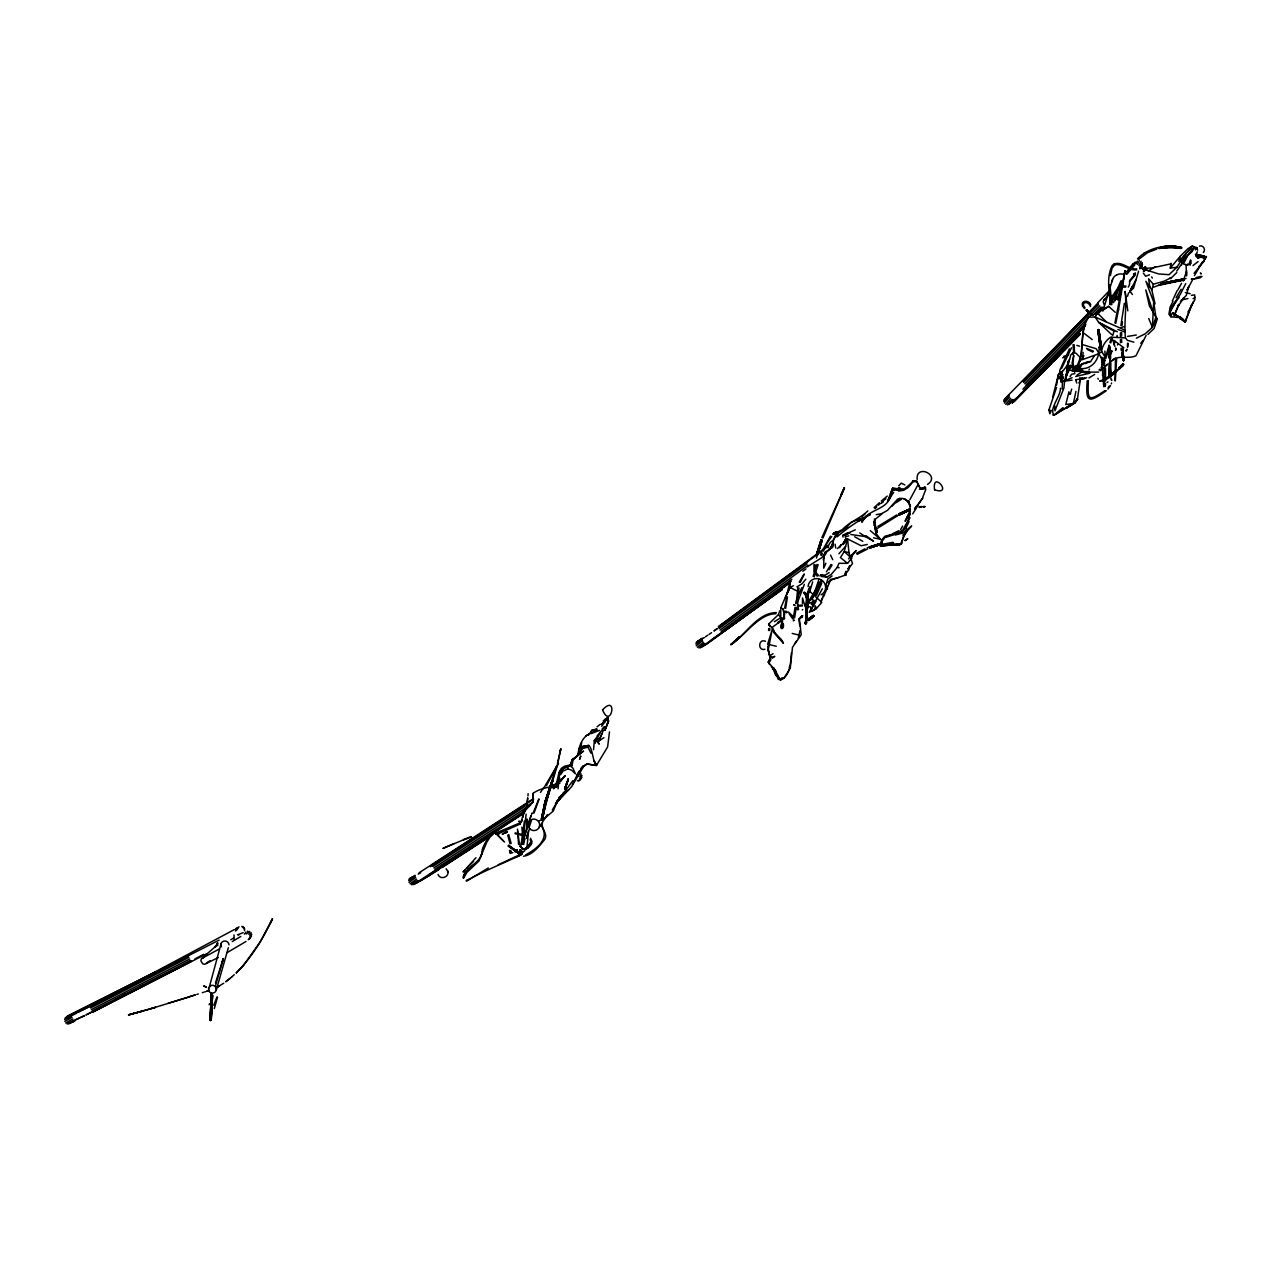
<?xml version="1.0" encoding="UTF-8"?>
<svg xmlns="http://www.w3.org/2000/svg" width="1270" height="1270" viewBox="0 0 1270 1270"><rect width="100%" height="100%" fill="white"/><g stroke="black" fill="none" stroke-linecap="round" stroke-linejoin="round"><path stroke-width="1.5" d="M785.336 597.408L790.051 587.486L790.051 581.358L787.162 593.201L780.764 607.854M1114.965 380.698L1115.473 358.6M1115.711 349.44L1115.631 350.456L1115.711 349.456M1104.265 373.523L1103.884 367.459M1105.551 368.633L1105.519 380.794M527.479 827.024L527.034 819.261M1104.344 377.444L1104.281 385.858M1105.487 385.747L1105.503 383.603M1013.174 399.59L1012.412 402.892L1012.857 399.812M210.201 1020.445L211.645 1010.094L211.82 994.521M802.434 603.456L802.497 597.995L805.101 606.647L810.403 606.838L811.863 611.489L816.419 608.536L821.801 602.409L810.308 591.868M69.675 1023.017L74.787 1021.096M517.509 829.119L518.557 844.471M1108.996 376.761L1109.123 363.045M1110.25 362.966L1109.694 376.714M605.107 721.836L605.155 719.328L607.901 717.709L608.568 721.154L604.964 730.091L608.568 721.154L607.774 718.963L606.25 718.931L607.901 717.709L601.663 726.313M703.929 645.43L703.929 643.842L704.009 645.398M805.688 621.808L806.847 598.392L805.561 593.931M1120.394 336.296L1120.457 332.835M1121.585 336.058L1121.648 332.629M703.929 644.906L703.04 646.43L703.929 643.842M1110.694 363.252L1109.44 377.555M1197.642 250.174L1196.8 247.634L1192.26 246.19L1185.989 253.444L1181.497 265.033M210.772 1020.588L212.519 995.664M210.455 1020.588L211.947 1010.142L212.122 994.442M523.573 810.927L523.637 811.832L523.669 810.879M1110.837 378.809L1110.869 377.825M558.086 788.749L559.578 773.351L563.197 768.54L567.357 766.08M807.069 601.44L806.863 596.503L805.116 593.852M1116.616 358.886L1115.346 380.698M211.185 1019.985L212.312 994.87M778.478 622.967L784.257 618.284L784.415 614.236L783.241 609.171L781.987 608.298M1133.872 342.154L1127.379 340.328L1125.41 337.852C1123.902 322.374 1126.95 306.943 1125.109 291.37L1127.808 310.832M798.798 618.728L799.767 625.808M805.037 623.046C805.418 625.094 806.482 621.887 806.037 623.887M806.275 622.284L806.672 594.63M1062.149 388.922L1062.545 380.063M522.938 839.692L521.875 827.199M1111.123 376.285L1109.535 345.694M1128.014 343.344L1127.712 346.964M1081.834 363.807L1079.405 368.903L1074.722 371.681L1072.356 370.824L1073.69 355.775L1072.642 353.155L1075.833 353.076L1079.5 356.695M805.672 617.125L806.625 603.806M806.577 622.554L807.403 595.074M1155.065 303.927L1151.747 289.766L1145.873 281.289L1153.684 301.942L1152.414 327.327L1145.222 333.804L1136.332 338.201M806.545 603.504L805.561 623.792L805.609 621.109M805.815 617.379L806.847 604.028M838.867 577.421L830.802 579.438L828.103 582.803L829.754 580.581L846.137 574.818L846.328 571.357M768.572 630.476L768.747 628.523M1065.784 404.654L1068.927 391.779M523.796 844.439L523.351 830.374M522.637 844.074L522.843 841.153M1127.474 346.916L1127.585 343.281M784.098 618.617L784.415 614.236M520.89 854.535C523.653 854.17 521.144 849.693 520.271 854.519L508.032 845.868L521.144 854.9M806.386 623.411C803.259 625.618 811.673 600.043 805.497 593.042M527.955 795.893L528.13 793.671M593.566 749.649L594.328 740.473L598.376 735.457M805.418 622.332L805.736 622.554M1054.703 409.48L1054.989 406.082M212.534 995.077L211.217 1020.191L212.598 995.362M805.767 623.681L807.799 596.932M1187.942 312.102L1194.911 299.561L1194.625 294.878L1191.45 295.338M806.212 623.157L805.434 623.665L805.704 622.76M924.766 488.966L924.909 487.22L925.862 489.267L922.83 497.046M527.78 798.084L526.986 806.45M701.627 646.779L706.12 644.049M509.556 850.36L510.064 853.424L512.889 852.551M498.919 833.755L496.443 832.803L495.856 831.136L495.998 834.025L498.316 833.739L520.113 824.055C523.526 816.181 523.51 806.418 532.781 802.465L533.194 793.274C544.163 785.066 569.5 785.162 550.608 787.686M414.211 883.714L418.925 881.19M510.778 850.456L510.54 852.345L511.365 852.043M529.749 828.596L528.542 831.167L526.955 847.741M703.897 645.398L703.024 646.398M791.448 652.843C790.432 662.527 790.781 675.291 780.447 680.212L776.002 674.037M805.942 622.538L806.656 595.487M1120.87 325.58L1124.363 303.26M1122.077 325.469L1122.426 321.786M898.477 491.077L903.732 490.252L908.368 487.283L913.527 480.663L907.685 487.537M769.683 630.571L769.906 628.713M1070.848 366.109L1067.34 373.174L1070.293 365.157L1064.689 380.984L1067.054 373.221L1068.403 360.934L1065.975 378.555L1067.832 366.204M1079.405 368.903L1081.31 364.712L1074.722 371.681C1086.739 355.981 1077.69 333.042 1088.755 317.151L1095.216 317.071L1124.76 330.041M1067.086 404.368L1073.388 403.447L1075.944 391.382M533.194 793.274L532.781 802.465M542.052 818.309L544.385 805.116L548.973 790.115M542.353 818.404L544.687 805.164M769.334 660.638L770.144 657.288L768.175 650.192L772.239 629.428L767.636 644.255L776.287 646.255M541.75 818.356L545.005 801.878L552.228 780.701M1064.657 380.651L1063.879 388.128L1054.941 410.829M542.56 818.626L545.56 801.814L550.767 785.606M1186.831 272.351L1186.45 275.908L1186.085 264.843L1183.434 263.938L1187.45 255.969M541.512 818.547L544.846 802.068L556.546 766.524M221.028 943.896L208.47 990.171A4.032 3.889 15.2 0 0 211.391 992.918M1079.96 360.966L1082.453 358.712L1083.151 352.457M1143.365 273.113L1145.667 276.273L1149.493 274.796M463.169 877.268C465.503 866.6 480.774 864.378 481.87 852.265M522.938 817.34L523.843 811.403M542.623 818.912L545.052 805.577L550.974 785.701M793.369 617.934L795.052 607.25M541.417 818.817L545.941 798.687M794.575 617.95L796.258 607.362M806.466 622.84C803.799 613.759 812.451 599.678 804.688 592.36M823.833 596.17L830.802 579.438M814.864 609.378L815.276 605.838L816.419 608.536L809.149 612.172M526.145 814.197L523.558 835.533M541.48 819.102L544.973 802.545M542.528 819.182L545.925 802.449L552.736 780.907M1013.809 399.844L1010.047 403.352L1013.174 399.986M881.047 543.592L881.428 540.448L884.825 536.385L898.731 532.336M1063.72 376.888L1061.133 381.746L1062.244 374.428L1062.387 381.381L1061.482 377.539M541.687 819.325L546.084 798.909L552.069 781.002M1109.043 377.444L1109.726 364.617M541.988 819.42L545.513 802.735L552.72 781.145M882.174 513.382L887.492 510.349L897.572 499.173L899.716 498.427C910.574 497.237 911.892 509.81 908.463 517.573L910.13 513.477L907.463 521.716L901.922 531.431L885.539 536.797L882.38 540.766L880.999 546.068L898.144 544.068M527.621 798.036L526.542 806.386M1104.932 373.65L1104.963 367.395M526.923 838.2L527.352 834.898M798.227 638.318L799.909 630.603M813.991 564.578L813.959 571.294L817.245 576.247M815.181 564.801L815.435 571.992L819.118 575.993M873.903 525.272L874.633 519.763L882.364 513.524L876.205 514.667M789.638 584.517L790.051 581.358M1110.409 275.574L1112.012 268.287L1114.711 264.922M521.224 844.09L524.383 821.182M526.717 828.738L526.939 819.277M594.328 740.473L595.043 742.95L595.519 739.537L599.329 744.109L596.011 739.854M901.494 541.925L903.526 537.448L903.145 534.511M588.772 734.155C581.438 738.092 578.85 747.331 577.85 755.078L583.057 746.681L588.74 745.395C593.296 749.125 592.63 764.254 596.932 764.667M806.545 623.141C803.592 614.331 813.451 598.614 804.323 592.264M787.432 597.059L785.67 608.314M522.002 854.17L522.303 852.249M572.183 760.46L569.976 766.255L572.119 759.587L583.597 751.046L574.897 758.031L573.072 760.412L571.96 765.715L570.69 764.889L564.626 766.175L561.451 768.255L559.038 772.525L555.879 785.924L556.609 787.003L558.371 780.606M1117.33 299.752L1122.458 280.606M798.989 587.994L797.417 601.297L798.544 609.663M1118.537 309.896L1124.982 270.827L1114.933 323.009M524.78 850.646L521.129 853.583L521.51 851.678L521.192 853.71L519.97 853.948M542.56 817.15L549.513 790.765M797.846 587.851L796.211 603.139M825.881 563.245L823.69 568.166L823.944 555.117L825.468 551.878L832.469 547.402L833.549 539.099L838.359 533.511M1123.664 279.13L1124.966 270.827L1123.632 279.067M782.114 626.65L782.002 628.444L782.701 623.57M1062.942 377.396L1060.99 381.746L1062.387 374.364M578.882 749.887L580.898 747.141L581.66 742.474M1058.053 377.142L1059.958 371.554L1062.037 372.697M214.328 1008.586L217.503 997.22M1117.743 344.265L1117.648 344.218M1113.615 302.641L1116.044 292.386M1185.751 283.607L1180.338 294.291L1169.654 309.928L1168.924 314.246L1170.876 316.77L1181.084 317.738L1184.624 321.532L1181.957 319.294L1183.656 320.564M416.227 882.698L415.274 883.666L416.274 882.158M559.276 756.364L560.784 748.808L557.435 763.27M786.717 596.948L784.638 608.139M1118.854 297.831L1123.553 281.099M520.049 853.948L520.494 849.963M520.573 854.234L521.335 850.154M519.525 854.234L520.287 850.186M520.652 854.519L521.43 850.44M520.573 854.821L521.351 850.725M560.054 752.665L560.784 748.808M519.525 854.805L520.303 850.757M1110.742 304.752L1113.187 296.18L1118.394 299.831M519.763 855.028L520.541 850.963M1109.615 304.419C1110.25 298.418 1112.647 289.449 1118.934 299.371M702.024 645.35L701.723 646.859L702.024 645.446M1060.99 381.746L1061.133 371.666L1062.879 375.015L1059.958 371.554M1118.568 309.785L1115.758 323.358M217.218 944.451L217.599 942.689L217.71 945.721M1196.8 247.634L1191.069 249.158L1185.989 253.444L1176.877 267.272L1170.257 268.097L1171.003 263.223M1115.139 300.799L1117.87 290.798L1122.109 281.337M781.399 623.967C778.669 629.983 784.939 630.333 783.209 623.364M805.64 623.633L806.958 595.789M522.542 843.09L523.018 841.312M890.841 545.052L880.428 546.132L881.824 540.528L885 536.48M1052.671 397.208L1058.561 374.047C1065.721 370.221 1069.054 362.331 1070.832 354.79L1072.642 353.155M1085.278 321.612L1082.897 332.756L1081.215 353.743C1079.96 358.632 1078.024 367.236 1072.356 370.824M559.34 756.396L557.784 763.365M1073.69 355.775L1072.023 363.268L1075.309 368.125M1111.568 382.984L1111.313 383.873M521.414 842.724L525.351 833.596M521.557 851.725L521.129 853.583L522.589 851.424L522.192 852.995M1086.691 377.777L1080.373 379.492L1077.23 400.288L1076.928 398.955L1074.976 402.828L1056.243 413.655M805.545 622.776L805.323 623.459M806.196 622.967L805.577 622.919M1069.562 359.219L1066.482 371.666L1067.054 373.221M1151.985 289.766L1153.351 284.226L1164.146 281.178L1170.94 277.812M797.036 603.663L804.339 584.454M1114.092 344.821L1114.965 341.36M1112.853 335.407L1113.838 331.502M795.83 603.52L796.814 599.678M1197.229 251.777L1196.403 255L1198.07 258.286L1201.118 256.953L1204.897 257.953L1206.5 256.492L1204.309 259.636L1205.817 257.413L1203.262 256.826M1058.561 374.047L1056.576 385.127M533.543 798.909C532.622 805.529 524.986 808.149 523.303 814.657M1186.72 270.669L1183.227 281.035M898.827 485.727L901.208 483.124L904.875 484.934M556.974 766.635L551.148 786.019M213.773 1005.221L216.964 996.95M789.353 667.512L789.861 665.607M1132.411 294.513L1130.078 291.338L1133.507 288.211L1138.587 271.161M1191.26 252.46L1194.546 247.634L1192.26 246.19L1187.91 248.698L1180.163 256.365L1178.83 261.366L1185.989 253.444M1154.874 324.596L1156.732 317.659M215.44 982.996L223.282 958.58L215.583 985.536M1182.624 319.484L1185.418 321.977L1191.689 304.371M1070.959 391.7L1071.674 389.096M564.959 788.479L568.341 779.018L564.737 788.781M597.075 726.837L600.218 724.281M1109.916 342.503L1110.948 338.788M1191.133 260.794L1189.958 265.097L1190.99 263.08M223.298 958.596L222.345 961.676M823.214 559.784L825.468 551.878M1110.79 342.916L1111.837 339.201M463.82 877.76L466.916 872.395L478.917 861.028L486.839 842.058L490.077 837.009L496.332 831.326M216.249 990.14L228.346 947.722M526.526 838.216L528.542 831.167M816.435 558.101L821.912 540.639M819.309 582.374L815.261 592.661L807.656 603.806M1117.521 345.011L1117.759 344.17M545.814 801.973L546.846 798.338M820.484 582.597L815.372 595.027M817.023 554.244L821.452 539.813M817.308 554.355L821.992 540.052M564.801 788.479L568.341 779.034L564.864 788.876M816.721 554.276L821.166 539.861M817.515 554.577L820.595 544.322M1108.885 346.154L1105.678 356.743M816.483 554.434L820.991 540.004M817.578 554.831L822.103 540.274M807.609 596.852L809.847 589.232M1049.893 413.829L1048.877 410.099L1056.545 387.509M816.388 554.672L820.96 540.226M817.483 555.085L822.087 540.496M565.261 788.638L568.341 779.034L566.722 784.257M816.451 554.942L821.325 540.623M849.868 566.102L848.741 569.865L844.645 575.04L846.137 574.818M1070.467 393.065L1070.086 394.303L1070.515 393.033M523.589 839.914L531.162 815.721M816.658 555.149L819.849 544.925M816.943 555.26L821.626 540.687M812.705 581.85L809.704 591.645M1109.869 304.054C1112.345 296.672 1116.203 284.845 1126.045 286.02M1111.028 304.308C1113.234 296.974 1117.822 285.893 1125.728 287.131M1184.799 321.913L1193.467 301.498M806.482 596.424L808.799 588.836M1060.402 388.255C1061.053 395.859 1048.639 409.226 1053.989 414.877L1052.751 414.925M814.197 576.913L814.959 574.469M825.77 552.45C835.422 547.513 831.072 533.352 842.137 529.844C849.519 521.684 860.044 518.589 867.759 510.984M1102.868 311.15L1109.139 290.655M1110.282 286.941L1112.552 279.479M808.498 591.503L810.038 586.486M812.054 599.599L818.912 579.438M1109.71 346.567L1106.297 357.06M813.133 576.358L814.594 571.675M524.319 838.581L522.494 844.106M769.953 626.824L768.906 623.792L778.51 614.537L779.685 610.806M568.341 779.018L566.626 784.479M531.638 814.102L531.971 813.118L531.606 814.086M815.8 571.802L818.166 564.642M546.322 799.052L552.386 781.193M800.29 582.295L804.275 574.278M1059.656 370.586L1069.419 348.837M1146.159 335.328L1135.967 355.791C1128.3 359.315 1118.981 354.727 1112.123 360.235M548.211 794.623L549.592 790.4M821.087 601.996L823.373 595.027M1127.49 296.307L1128.617 292.846M844.645 575.04L845.836 571.436M1157.287 318.913L1154.144 328.454L1147.874 334.439M552.577 781.209L549.323 790.845M529.257 826.976L531.67 819.833M816.165 566.801L816.991 564.404M565.198 788.94L566.722 784.479M1076.928 398.955L1075.928 401.622L1054.56 414.719L1063.085 407.559M528.241 826.627L530.733 819.499M552.196 781.114L547.37 794.972M1153.684 301.942L1155.906 317.214L1152.414 327.327L1148.731 318.532M1171.861 313.928L1170.876 316.77L1169.654 309.928M1070.038 376.571L1071.626 374.253L1074.864 373.634M1061.529 368.633L1071.515 347.742M534.003 813.149L539.067 799.211M548.703 790.543L550.339 785.971M579.66 759.285L580.739 756.237M817.324 586.772L819.023 582.263M806.672 618.109L807.117 617.109M822.944 538.051L844.439 487.87L841.01 494.744M604.964 730.091L607.981 721.9M234.029 934.958L234.093 939.784M579.549 759.317L580.707 756.237M799.274 582.136L804.053 574.088M821.865 537.591L844.423 487.87L841.216 494.84M893.715 492.347L887.571 501.412L892.588 488.315L897.604 488.791M1104.582 359.966L1101.265 367.538M1116.727 290.401L1121.045 280.765M525.066 838.835L522.875 844.232M910.003 517.652L903.621 530.511M530.923 815.689L520.541 846.677L522.954 848.931M1172.289 301.038L1177.115 290.671M905.351 521.24L909.987 510.715M533.225 812.848L538.734 799.084M603.377 730.266L598.884 740.918L603.933 737.679M1188.736 264.604L1190.577 259.905M887.571 501.412L892.953 489.966L892.588 488.315L903.922 489.236L913.447 481.441L916.718 481.298L919.813 487.617L923.449 489.014L921.004 488.855M1126.982 349.25L1126.014 351.091L1126.744 349.948M208.423 988.155L211.201 985.377A4.048 3.889 16.3 0 1 215.868 991.076L215.249 991.886A4.032 3.889 15.2 0 1 212.439 993.045M890.333 493.935L892.588 488.315M1062.561 371.332L1059.529 378.777L1061.466 375.856M1088.961 369.983L1089.501 369.062M820.484 555.022L821.388 552.799M821.626 555.403L822.531 553.196M821.007 576.453L826.818 577.072L831.056 574.596L837.295 567.325L838.962 563.293L847.55 563.34L851.551 558.356L851.725 555.101L856.123 550.529L851.725 556.197M1078.897 383.08L1080.373 379.492L1082.453 378.285L1079.595 377.92M798.068 595.757L801.83 587.629M815.451 595.328L816.8 592.042M1130.078 291.338L1135.904 279.559M1105.106 360.235L1101.455 367.649M217.456 943.356L215.043 947.214L216.059 946.007L201.597 958.612L219.329 948.96M590.979 753.173L587.994 747.173L588.74 745.395L582.263 746.458L578.675 748.856L585.089 745.887M601.885 733.822L598.884 740.918L600.25 739.283M1142.206 266.208L1141.603 266.922M209.121 1004.745L209.598 1003.618M773.43 669.131L775.811 671.258L768.223 662.051L770.668 657.558L774.795 656.352L772.192 658.257M821.706 583.295L816.388 595.551M1178.576 304.419L1174.147 315.754L1178.798 305.197M411.496 884.745L414.845 881.999M822.309 550.656L830.437 536.178M823.436 551.069L827.008 543.592M769.541 662.083L770.938 659.543M236.299 972.963C251.619 957.374 263.271 938.466 272.478 918.75L260.017 942.276L243.411 965.502M270.431 923.195L272.478 918.75M1082.453 358.712L1083.866 355.663M1094.438 355.743L1091.406 360.299M1129.506 292.084L1132.126 286.48M841.121 494.776L844.423 487.87M867.251 544.497L861.124 545.751L847.519 538.893L843.121 544.465L845.598 539.274L842.375 544.481M811.308 604.377L813.387 600.027M905.716 528.447L909.082 521.621M530.828 842.486L527.701 847.169L523.843 849.185M578.183 773.16L577.088 774.652M531.098 842.407L526.558 848.408L523.732 849.233M1013 401.542L1012.365 402.86L1012.73 400.161L1013.047 401.749M895.366 534.987L904.065 532.638L907.542 529.399M530.638 842.693L527.542 847.265L524.208 849.249M563.753 792.543L555.863 803.973M1067.34 373.174L1071.261 365.204M1141.968 266.192L1139.73 268.891M595.043 742.95L600.44 732.076L604.647 726.662L602.313 728.726M561.864 795.417L555.8 803.942L563.848 792.464M531.384 842.47L528.066 847.265L524.685 849.376M1192.498 279.924L1187.021 290.243L1188.847 286.242L1186.355 295.323L1180.417 301.72M787.162 593.201L790.051 587.486L793.321 585.756M530.574 842.962L526.161 848.725L523.367 849.265M909.876 499.681L918.321 484.045M1173.02 301.403L1169.987 307.308L1170.321 312.753M814.102 600.392L811.879 604.679M849.582 565.864L847.9 569.135L852.519 563.61L849.011 552.672L847.519 538.893L844.296 551.497L840.407 557.562L847.55 563.34M1115.25 312.341L1108.647 306.34L1097.359 312.944L1095.216 317.071L1098.613 322.31L1111.853 334.756M531.59 842.661L528.161 847.439L524.589 849.614M905.081 521.017L908.098 515.255M544.401 787.019L558.403 763.397L546.386 785.701M579.183 771.033L572.357 784.622M837.073 536.892C847.217 528.003 858.234 520.986 869.728 514.207L863.457 519.144L861.838 522.224L866.061 516.271L870.172 514.922M1181.989 261.969L1194.546 247.634M530.654 843.232L527.447 847.63L524.447 849.281M809.784 611.457L822.293 588.804M1194.403 275.669L1202.42 262.017L1204.341 260.731L1194.102 273.24M558.419 763.413L556.387 767.048M839.676 547.719L841.375 544.544L837.422 548.624M531.67 842.947C532.098 846.026 523.065 850.297 525.701 849.328L531.146 843.502M1181.576 283.305L1177.941 289.846M1129.062 269.923L1131.792 266.017M843.121 544.465L846.058 539.115L845.185 536.639L848.773 535.876M530.86 843.439L527.542 847.788L524.51 849.63M902.589 526.113L900.684 529.415L901.462 531.066M531.606 843.216L526.637 848.931M890.556 496.681C886.92 508.048 873.95 509.159 866.283 516.064M609.489 731.901L607.616 746.919L596.424 765.492L587.184 764.095L583.692 766.366L571.675 786.59L556.911 802.386L553.244 811.07L542.115 820.452M561.372 796.766L562.102 795.496M596.932 729.075L592.074 730.123L588.708 734.997M531.416 843.423L527.907 847.9L524.034 849.392M810.101 611.632L816.007 601.297M1181.163 289.29L1176.083 297.688M1204.23 260.191L1205.817 257.413L1202.372 257.032L1204.5 258.096L1195.975 255.889L1198.07 258.286M561.642 795.274L557.911 800.735M821.468 580.215L807.275 603.583M827.865 542.02L828.723 540.591M1110.52 385.651L1107.98 389.096M560.737 796.353L561.483 795.099M552.323 809.974L556.911 802.386M562.356 795.242L555.657 803.815M778.923 678.863L783.812 678.307L790.289 668.29L792.48 647.335L801.211 634.762L799.433 618.887L802.64 615.76M1139.904 268.272L1140.444 267.367M826.437 571.802L831.056 564.42M815.134 592.677L822.436 580.723M820.817 601.091L822.833 597.805M906.875 531.209L902.795 538.432L901.89 543.1L900.89 542.877M562.213 795.068L559.816 798.608M903.78 489.474L892.953 489.966L897.779 488.839M207.518 962.358L206.343 963.549L208.201 962.041M1005.729 404.368L1010.682 398.335M829.072 569.77L832.104 564.991M912.717 513.842L918.115 505.285M1007.412 404.876L1012.031 399.431M578.437 772.97L583.375 766.064L586.899 763.857L596.551 765.492M538.909 827.77L547.418 814.546M812.879 596.995L810.895 599.805M1127.188 273.828L1134.809 264.858M1004.379 403.114L1009.475 396.986M1059.037 411.734L1058.45 412.623L1060.275 410.512M829.151 539.909L831.787 536.48M1123.505 363.918L1121.553 366.284M540.496 792.432L542.068 790.115M560.403 797.846L555.673 803.767M918.829 503.714L922.846 497.824L914.511 509.095M1178.354 305.864L1182.783 299.387M561.181 796.179L559.578 798.433M1176.75 271.066L1181.1 264.747M1202.007 276.416L1200.039 277.924L1193.657 279.082M560.562 774.716L563.134 771.017L567.785 768.969L571.468 770.096L575.437 773.843L572.929 768.144L570.262 765.858L562.832 768.826M1141.111 267.906L1141.809 266.906M1122.95 363.791L1121.108 365.935M1126.49 274.177L1130.221 269.018M1136.078 262.35L1135.412 263.223M559.991 797.496L558.403 799.338M1123.791 364.411L1121.823 366.712L1123.426 365.03M542.941 788.861L543.862 787.543L542.734 788.813M1127.062 271.796L1133.935 264.001M1184.307 321.596L1185.958 320.85M1137.476 264.477L1139.38 260.62M1138.904 265.62L1141.111 261.255M794.385 644.049L796.576 640.969M1003.76 401.447L1008.745 395.748M1122.728 363.934L1120.966 365.919L1122.41 364.49M1126.712 271.748L1133.237 263.398M1135.999 263.842L1137.38 261.064M1139.904 266.986L1142.286 262.668M591.233 731.25L592.074 730.123M559.34 798.322L560.149 797.242M1008.936 404.558L1010.142 403.13M572.945 780.574L560.149 797.846M846.026 528.034L851.202 522.272L862.489 517.938M1122.966 364.173L1121.823 365.538M914.575 508.683L916.94 505.603M1123.426 364.553L1121.727 366.506M1181.957 262.938L1187.593 255.603M1074.976 402.828L1065.832 408.4L1074.976 402.828L1077.77 399.256L1073.388 403.447M1173.924 304.165L1179.147 297.466M903.494 535.194L911.669 526.002L908.098 528.701M1140.206 268.176L1142.476 264.462M1109.409 386.128L1108.075 387.715M1107.122 296.529L1108.138 295.243M1195.388 249.888L1196.848 248.031M1122.728 364.426L1121.029 366.204M824.262 555.768L826.167 553.387M416.242 882.475L415.258 883.634L416.211 882.587M1140.73 343.297L1143 340.471M1132.856 265.7L1129.792 268.684L1131.253 267.621M805.783 579.231L802.116 583.724L796.909 586.899M580.93 768.366L582.914 765.953M891.937 506.254L899.716 498.427M1141.27 265.557L1142.286 264.319M560.483 781.161L565.102 775.605L560.26 780.844M845.645 546.37L838.914 553.768M602.139 724.027L606.012 719.36L601.44 724.44M557.72 800.544L555.434 803.64L558.99 799.64M1066.006 374.126L1069.451 369.983L1069.102 367.728M1134.221 264.7L1130.332 269.208M823.944 555.117L821.849 557.625L807.133 566.944M560.53 781.066L562.753 778.431M556.8 801.354L557.705 800.338M554.292 786.035L558.197 781.479M554.53 786.209L556.498 783.892M558.752 799.465L557.054 801.433M1170.257 268.097L1180.163 256.365M554.038 785.939L556.022 783.606M553.879 785.955L557.816 781.399M554.799 786.638L556.784 784.32M828.897 549.672L832.168 545.846L833.152 542.1L832.469 547.402L831.85 546.354M848.519 558.864L851.725 555.101L851.027 559.784L851.551 558.356L844.296 551.497L849.011 552.672M1109.17 293.386L1103.106 301.562L1104.297 304.959M1003.824 400.002L1009.317 394.811M1057.434 379.27L1059.339 377.063L1062.625 378.285M553.752 788.702L556.165 785.908M1203.293 252.555C1206.325 249.984 1203.119 244.57 1199.388 246.094M237.458 929.243L236.633 930.132M597.122 735.901L600.44 732.076M554.577 786.797L556.577 784.463M248.825 934.26L249.666 931.418M1135.491 273.748L1129.824 280.226M576.564 756.237L582.612 748.506L587.994 747.173M565.102 775.589L560.435 780.923L562.658 778.319M579.787 776.875L581.184 773.843M553.593 788.559L556.022 785.781M1129.792 281.321L1135.047 275.336M1074.722 371.681L1076.42 369.745M560.245 781.018L562.594 778.399M553.482 788.384L555.942 785.638L553.656 788.225M1122.966 365.125L1120.918 367.125M249.888 935.752L251.079 932.513M1132.872 264.747L1135.221 262.144M464.868 869.998L463.042 872.014L475.964 857.71M243.395 965.518L236.204 972.836M553.529 788.194L556.006 785.479M522.383 820.15L519.795 822.992L496.443 832.803M1199.055 266.446L1203.881 261.191M1107.948 381.889L1107.027 382.556M1105.329 298.625L1103.995 299.926L1105.471 298.91M1105.646 366.157L1107.615 364.061M1022.921 389.191L1033.113 378.492M1097.82 302.768L1109.615 290.401M1078.484 333.47L1013.635 401.241M1079.675 334.153L1014.031 401.78M1022.842 381.302L1097.82 303.387M1023.572 382.46L1098.486 304.498M1024.779 383.778L1099.677 305.816M1026.128 384.921L1084.691 323.977M1092.867 315.468L1101.042 306.975M1027.271 385.556L1085.866 324.66M1095.407 314.738L1102.217 307.658M249.412 938.117L251.762 934.196M1098.518 302.816L1004.856 398.78M1027.827 384.842L1052.401 359.41M1059.228 352.33L1082.437 328.295M1097.455 312.753L1102.916 307.102M1027.89 385.524L1085.183 326.104M1097.455 313.373L1102.916 307.705M1080.373 334.2L1013.841 401.59M1041.368 373.904L1050.782 364.173M1053.481 361.394L1061.561 353.044M1064.244 350.266L1072.324 341.916M1075.007 339.138L1080.389 333.581M577.755 776.319L579.66 772.858M1204.69 258.556L1205.817 257.413M1108.98 345.091L1109.043 349.599M466.773 868.109L473.567 861.377M1122.394 365.3L1120.696 366.903M802.703 609.552L802.275 609.917M1185.767 264.382L1186.593 264.795M522.081 820.737L519.795 822.992L520.113 824.055M1176.814 272.494L1170.543 278.654L1170.067 277.86M579.517 779.272L582.025 775.478M862.044 516.763L865.045 513.826M1100.169 370.808L1101.9 369.125M559.038 772.525L563.197 768.54M1100.153 369.062L1099.026 369.983M1121.648 366.792L1122.537 365.903A4.762 1.111 -38.2 0 0 1123.458 364.808M874.062 507.667L879.396 502.714M874.919 508.524L876.649 506.857M246.65 933.974L248.396 931.735L247.523 931.18M1137.491 258.81C1145.365 250.603 1156.716 246.634 1167.908 246.174M1176.877 267.272L1169.051 274.685L1158.7 273.955L1141.841 268.573L1152.382 267.859L1171.13 263.827M1138.412 259.572L1147.604 252.635L1156.859 249.047M835.374 535.019L847.487 527.018M697.389 647.255L703.532 642.175M1120.362 367.459L1117.441 370.126M558.879 797.56L568.658 789.861M739.41 637.08L730.98 644.588C745.696 635.095 756.968 612.95 776.287 612.569M1119.172 368.951L1120.553 367.681M696.262 645.811L702.532 640.651M730.964 644.573L739.251 636.905L730.964 644.588C745.363 635.302 758.714 613.759 775.954 613.727M244.411 934.021L245.38 933.259M249.888 938.625L251.523 936.022M1119.838 366.998L1118.505 368.221L1119.838 367.046M1120.648 367.84L1119.299 369.11M1189.403 248.793L1192.26 246.19M875.665 507.683L876.554 506.873M878.427 505.206L880.221 503.587M783.241 609.171L784.511 618.315L772.271 627.332L775.017 633.365L781.272 639.397L783.384 643.112L772.763 630.285M1187.736 255.254L1192.228 251.206M232.267 976.471L234.267 974.677M579.422 780.494L581.962 777.303M813.149 616.474L808.228 620.458M813.451 616.537L808.545 620.49M698.929 648.002L704.659 643.445M1042.749 371.237L1035.939 376.952L1045.702 368.76M1119.029 368.824L1120.331 367.649M1118.822 368.586L1120.124 367.427M245.332 933.593L245.967 931.958M1035.939 376.952L1042.606 371.094M812.07 617.045L813.911 615.648M813.737 616.458L808.815 620.347M695.865 644.049L701.929 639.286M1182.973 298.45L1184.021 297.513M1116.997 369.57L1104.963 379.254L1100.264 380.889M1106.329 390.715C1088.819 402.939 1085.485 403.463 1087.168 380.809M812.832 615.982L807.831 620.014M813.927 616.236L808.974 620.093M881.253 501.094L887.254 496.094M1117.79 370.443L1110.71 376.269M225.933 981.694L232.347 976.582M1077.373 368.046L1081.31 364.712M883.968 500.317L885.936 498.65M812.911 615.696L810.816 617.395M1192.975 265.605L1198.118 261.541M813.991 615.934L808.99 619.776M605.155 719.328L603.663 720.995M410.004 883.904L416.544 879.11M813.102 615.474L807.831 619.697M249.126 939.26L250.269 937.403M408.988 882.396L415.639 877.538M813.387 615.394L808.276 619.3M813.689 615.458L807.974 620.3M230.203 978.233L225.885 981.615M881.237 503.206L883.301 501.539L881.412 503.047M1115.282 358.219L1110.218 362.283M833.104 534.241L838.311 532.432M1014.174 399.939L1016.635 397.986M832.977 533.987L836.089 532.114L838.184 532.273M578.66 781.066L580.882 778.827M408.686 880.618L415.084 876.157M897.144 489.522L899.446 487.87M808.006 619.442L811.006 617.156M560.372 770.192L562.626 768.461M897.112 489.68L899.589 487.791M1104.805 390.7C1087.93 401.907 1087.533 400.51 1088.374 380.635M209.963 960.707L208.756 961.612M813.038 616.363L808.593 619.331M249.364 938.832L248.19 939.689M811.593 617.077L812.8 616.172M778.065 583.914L782.733 580.39M790.543 574.516L803.021 565.118M806.148 562.769L827.976 546.322M808.847 619.506L810.419 618.331M833.771 534.098L838.327 532.638M907.256 529.987L903.938 532.003M730.52 625.919L750.951 610.775M754.094 608.441L780.796 588.645M801.402 616.744L802.513 615.918L800.322 617.458L802.545 615.918L800.322 617.442M1139.762 267.938L1140.571 267.367M1135.332 273.113L1133.459 274.336M828.246 545.671L718.36 626.586M781.764 589.47L704.755 645.573M718.439 627.301L806.402 562.531M738.648 612.918L744.966 608.282M757.571 598.995L763.873 594.36M719.074 628.586L806.99 563.769M720.074 630.095L807.99 565.261M721.201 631.412L791.845 579.326M802.846 571.23L805.99 568.912M791.242 581.311L704.564 645.017M896.715 489.775L899.35 487.839L896.604 489.664M718.852 626.602L797.496 568.912M800.64 566.611L806.926 561.991M722.63 632.206L790.21 582.565M782.32 589.582L704.453 645.303M235.442 931.037L236.315 930.402M833.993 534.273L838.248 532.844M742.299 610.616L745.458 608.298M722.535 631.492L731.98 624.57M735.124 622.268L766.588 599.202M769.731 596.884L790.178 581.898M734.949 623.554L766.524 600.472M769.683 598.17L780.732 590.09M1105.249 366.062L1107.297 364.569M1108.885 377.65L1105.392 380.063M696.087 642.62L701.881 638.445M713.962 630.888L716.994 628.698M723.074 624.316L727.615 621.046M876.236 529.082L897.065 516.096M237.998 927.735L236.823 928.576M705.596 644.128L700.484 647.843M1133.872 274.193L1135.126 273.304M896.207 502.618L901.367 499.285M1143.619 268.16L1142.619 268.859L1145.635 267.113L1143.54 268.208M834.184 534.305L837.676 532.924M714.327 630.745L717.391 628.586M723.503 624.269L726.551 622.094M897.096 489.379L899.589 487.617L896.588 489.347M719.55 634.413L711.438 639.874M724.138 631.206L731.79 625.872M833.485 533.368L837.438 532.019M1193.086 298.752L1195.102 297.339M877.84 526.447L896.588 515.017M517.303 850.074L514.699 851.376M834.311 534.21L838.121 533.194M709.073 634.365L711.565 632.666M832.088 575.977L827.802 578.898L826.294 584.216L827.468 589.169M874.316 521.287L875.824 533.035L880.38 539.258L873.554 537.845M517.112 849.836L514.572 851.09M1102.725 310.34L1108.647 306.34M833.596 533.273L834.168 532.892A6.715 2.334 -45.6 0 1 835.85 532.035L837.676 531.971M1094.708 374.428L1088.93 377.952M896.556 489.506L899.525 487.537M585.772 735.806L595.805 730.409M517.414 850.344L514.89 851.567M834.072 533.495L837.184 532.4M702.389 638.35L697.325 641.493M1096.582 314.436L1099.693 312.372M223.71 983.25L215.916 987.933L219.519 985.933M502.396 819.849L533.479 799.132M834.311 534.003L837.359 532.813M705.469 636.762L707.834 635.206M414.703 882.348L417.576 880.459M70.136 1016.603L67.85 1015.635L70.485 1016.413M833.787 533.321L837.263 532.178M235.347 929.561L236.395 928.878M532.511 799.211L419.116 872.776M445.738 863.568L486.87 836.597M246.015 941.467L226.949 952.738M433.88 867.934L525.939 807.91M444.087 864.648L416.893 882.317M487.759 837.486L429.101 875.586M1054.036 415.052L1056.831 413.655M829.167 572.579L825.23 575.135L820.484 574.913L826.818 577.072M432.371 865.076L524.478 805.132M448.008 855.361L452.961 852.138M457.914 848.916L464.502 844.613M469.456 841.391L474.408 838.168M481.012 833.882L485.965 830.659M490.918 827.437L494.22 825.294M432.943 866.378L525.018 806.386M434.911 869.315L525.336 810.403M435.753 870.172L524.573 812.387M432.721 864.457L475.536 836.708M480.473 833.501L524.939 804.672M439.404 867.426L487.156 836.47M497.046 830.072L508.572 822.595M511.858 820.468L523.399 812.99M436.197 870.252L488.871 836.057M497.094 830.723L523.431 813.625M488.236 837.628L442.15 867.489M446.881 863.679L484.902 839.105M514.556 850.789L516.922 849.693M515.096 851.614L517.446 850.582M408.94 879.205L415.036 875.347M430.292 866.727L441.404 859.647M577.405 780.859L578.31 780.304M515.144 857.504L520.494 855.139C502.364 863.79 483.06 871.268 466.122 880.904M418.449 881.221L412.925 884.73M240.792 936.45L232.267 941.594M438.975 869.49L417.005 882.92M1076.992 375.047L1081.627 372.142L1098.613 372.094M704.294 637.54L701.151 639.477M866.219 516.398L869.728 514.207M432.244 865.664L435.435 863.663M774.398 621.697L780.78 617.76L784.511 618.315L777.605 622.49M429.212 874.601L437.213 869.664M773.065 653.717L769.588 655.844L770.668 657.558M1136.713 268.843C1128.57 270.161 1120.092 259.001 1112.266 265.382C1106.551 276.574 1108.964 290.147 1110.282 302.133M429.419 875.475L420.481 880.745M905.192 540.75L907.828 538.75L904.986 540.369M856.472 553.307L864.965 548.799M517.366 850.709L515.271 851.503M857.107 554.355L867.632 548.942M1079.738 365.379L1083.834 362.998M235.871 928.672L237.157 927.91M1200.944 276.352L1195.911 277.638M418.227 874.173L420.672 872.744M234.299 929.592L154.67 972.121L69.294 1015.603M1143.492 268.192L1145.635 267.113L1143.476 268.018L1144.54 267.51M919.496 489.299L924.909 487.22M593.773 730.25L594.678 730.837L593.709 730.631L596.551 729.028M230.791 939.721L233.394 938.244M516.763 849.693L514.636 850.551M702.723 645.319L703.532 644.858M1075.309 368.443L1087.326 361.712L1090.994 361.68M64.802 1021.413L72.088 1017.349M1066.117 408.003L1071.309 405.098M572.119 759.587L574.897 758.031M488.283 867.966L467.058 880.904M238.204 927.322L239.046 926.862M65.675 1023.001L72.866 1019M412.814 876.903L410.115 878.221M468.567 879.459L466.487 880.443M64.643 1019.604L71.596 1015.873M843.09 537.067L842.708 535.464L847.804 532.717M218.265 957.548L204.66 964.279L202.787 963.882L200.85 960.834L201.374 958.834L204.343 957.183M927.529 484.426C941.165 475.202 915.575 463.312 917.162 479.584M236.903 928.576L238.395 927.783M158.02 978.329L191.357 960.818M194.866 958.961L203.644 954.357M72.628 1015.222L76.279 1013.301M517.207 850.709L515.35 851.281M154.75 972.836L77.629 1012.619M207.137 953.516L93.218 1011.952M896.795 515.779L909.669 509.651M90.043 1006.57L188.341 956.04M90.583 1007.967L188.865 957.389M91.376 1009.618L189.659 959.009M92.234 1011.063L190.532 960.485M101.33 1007.221L110.125 1002.681M113.649 1000.871L157.655 978.202M92.916 1011.92L191.246 961.422M413.75 876.633L414.56 876.205M89.916 1005.792L219.138 940.086M90.234 1005.824L188.627 955.469M155.051 972.249L68.882 1015.238M96.171 1003.983L99.695 1002.189M98.361 1008.475L107.156 1003.983M115.935 999.49L149.336 982.409M158.115 977.916L166.91 973.423M170.418 971.629L191.516 960.834M73.723 1020.413L67.024 1023.937M122.65 995.585L126.174 993.791M140.303 986.599L143.827 984.806M86.122 1014.873L99.631 1008.062M527.177 806.64L530.511 804.974M507.27 831.739L502.19 834.263L507.301 831.691M898.969 514.302L909.622 509.349M899.271 514.81L906.272 511.445M86.344 1014.714L99.917 1008.031M1104.567 380.54L1099.582 381.095M899.398 514.906L910.003 510.08M84.439 1015.714L72.517 1021.397M416.227 881.904L414.703 882.475M74.422 1021.175L68.485 1023.969M898.954 513.81L909.812 508.984M71.517 1014.984L64.96 1018.175M899.477 514.858L909.812 509.905M82.201 1010.079L99.251 1001.871M507.397 832.04L504.857 833.136L507.27 831.802M1085.469 363.664L1090.501 361.267M899.096 513.921L910.209 509.175M903.605 511.746L898.874 514.048L909.669 509.111M899.477 514.683L910.352 509.969M899.398 514.413L910.399 509.73M413.75 877.554L410.734 877.967L412.163 878.157M516.684 849.836L514.81 850.44M899.255 514.144L910.352 509.429M893.032 533.463L899.065 530.622M416.671 882.666L417.782 882.142M80.502 1017.476L84.645 1015.54M498.173 864.791L518.922 855.107M902.7 531.939L886.349 537.162M504.904 833.025L507.46 831.834M539.178 820.865L541.703 819.706M71.882 1014.905L66.151 1017.254M76.644 1012.603L80.804 1010.714M845.01 535.194L850.074 532.94M517.017 850.567L515.334 850.979M75.136 1019.889L79.121 1018.127M454.215 843.502L442.897 848.439L463.613 839.756M209.328 990.267L208.724 990.584M903.764 511.556L910.003 509.016M243.157 932.656L238.157 934.593M72.644 1014.301L75.311 1013.174M855.297 529.828L842.708 535.464M867.204 547.862L881.951 543.084L869.331 546.957M857.98 521.43L863.457 519.144M906.605 511.572L910.209 510.095M802.449 617.268L801.021 617.68M1114.933 263.557L1113.98 263.954M1062.704 357.838L1066.673 356.441M607.901 717.709L603.218 720.915L605.742 720.392M835.612 532.924L837.216 532.638M1153.811 287.115L1160.51 284.575M1072.086 377.714L1063.069 381.349L1072.102 380.143M869.553 547.386L873.681 545.783M869.664 547.672L881.904 543.401M869.744 547.926L882.015 543.989M516.715 850.059L515.017 850.487M463.455 839.534L471.091 836.581M591.058 733.615L599.456 730.393M516.827 850.344L515.207 850.694M1099.169 353.6L1082.262 359.712M869.585 547.862L880.078 544.576M1063.863 356.283L1068.673 354.854M869.347 547.322L875.697 545.084A28.448 14.129 -16.6 0 1 882.206 543.576M869.458 547.608L879.856 544.195M525.589 849.233L523.415 849.297L519.938 846.058L522.668 848.678M1155.573 266.668L1148.524 270.78L1142.825 268.684M873.585 545.528L869.442 547.132L882.031 543.147M207.296 991.124L208.058 990.838L207.232 991.076M463.629 839.914L471.313 837.105M525.574 854.916C536.813 848.693 550.18 838.978 541.353 825.881M883.19 545.83L880.999 546.068L880.824 544.322L881.174 545.64L884.19 544.544M206.486 991.378L207.312 991.076M1053.64 415.131L1054.656 414.798M1158.684 285.242L1170.321 281.892L1184.18 279.781M204.581 991.981L205.565 991.648M1160.939 284.909L1183.767 279.987M881.904 545.465L893.747 543.1M168.021 1003.332L195.12 995.077M1160.59 283.797L1184.069 278.924M1082.453 378.285L1080.373 379.492M202.295 992.664L203.454 992.299M1116.933 274.733L1119.092 274.066A8.811 8.35 17 0 1 1123.632 274.431M189.627 996.759L146.828 1009.952M1162.701 283.527L1176.465 280.099L1183.545 279.876M1162.78 283.829L1183.338 279.305M196.771 994.426L198.326 993.95M189.579 996.569L195.072 994.886M1162.923 284.083L1169.765 282.162M1162.701 283.258L1183.846 278.797M146.828 1009.904L128.524 1014.889L155.4 1007.364M151.384 1008.586L155.384 1007.38M1162.78 283.083L1186.005 278.559M805.847 604.155L811.736 602.409M1163.082 283.178L1184.211 279.178M793.877 620.204L793.274 620.76L794.179 620.252M1165.384 283.527L1181.243 280.178M875.649 544.846L882.11 543.338M875.824 545.401L881.951 543.703M899.652 544.735L901.541 543.83L899.652 544.735L886.746 544.179M1165.638 283.337L1183.989 279.956M1165.574 282.75L1183.386 279.622M1115.092 264.763C1122.204 263.319 1128.649 270.748 1136.729 269.907M1121.077 327.485L1124.474 326.596M1127.522 336.407L1136.269 335.026M702.294 640.699L699.722 640.223L702.326 640.588M1075.674 376.555L1089.946 373.126L1081.627 372.142M1181.259 300.053L1187.942 298.545M68.897 1017.191L66.596 1017.127L69.199 1018.476M607.79 718.598L606.25 718.931L607.505 719.868M900.065 544.131L892.874 544.846M1170.273 281.591L1184.259 279.479M1158.446 247.952L1165.146 247.19M892.953 542.274L882.301 544.354L880.428 546.132M1158.938 248.555L1167.797 247.364M593.709 730.631L596.9 730.012M880.062 544.338L882.221 543.925M1067.848 366.601L1070.007 366.204L1073.039 368.443M802.386 605.044L797.481 605.488M919.162 507.428L921.972 506.952M1006.697 398.272L1005.189 398.526L1006.793 398.288M1160.685 247.809L1162.891 247.459M1160.669 247.205L1165.177 246.586M1160.812 246.999L1167.67 246.205M881.174 545.64L889.159 544.385M764.889 649.303C757.476 651.224 758.365 638.175 765.508 641.255M1161.463 247.872L1168.225 247.158M1161.447 247.269L1166.019 247.015M1161.51 247.571L1163.749 247.253M700.834 639.953L702.215 640.397M1163.066 247.698L1172.115 247.142L1180.814 248.269M802.418 605.981L797.481 606.092M1075.674 379.73L1084.993 378.349L1081.865 378.397M882.936 545.401L891.762 544.385M889.699 545.322L899.811 544.385L895.08 544.703M1163.526 247.745L1179.179 247.983M1069.451 369.983L1074.214 371.269L1082.85 370.411L1078.182 368.205C1091.629 371.126 1100.264 358.981 1098.994 346.932L1105.948 358.6M922.703 487.712L925.608 487.442M923.417 506.762L924.877 506.635L923.433 506.555M413.702 877.11L413.258 877.078M570.262 765.858L571.96 765.715M1165.098 246.872L1178.655 247.475M1191.387 279.162L1193.895 278.955M1191.53 278.908L1194.038 278.717M806.482 617.045L807.482 617.061L806.482 617.045M1165.812 246.459L1181.687 247.618M1165.971 246.697L1168.321 246.872A121.015 63.548 -51.2 0 1 1175.21 246.967L1168.321 246.872M919.115 506.714L921.941 506.539M68.659 1015.73L67.405 1015.794L70.088 1016.73M523.542 856.25C532.463 854.996 538.655 846.804 544.036 840.343C549.148 834.549 540.607 828.437 542.417 822.817M1168.289 246.555L1181.687 248.19M1201.087 256.143L1204.563 256.064L1195.53 254.413L1204.563 256.064M923.306 506.619L924.877 506.619M1074.214 371.269L1089.136 371.681M1125.41 337.852L1110.456 337.217C1105.662 340.741 1101.757 346.329 1101.471 352.377L1098.328 353.028L1102.439 359.537M913.447 481.441L916.734 481.552L919.813 487.617M1172.115 246.285L1178.878 246.92M781.463 678.18L783.812 678.307M699.294 641.35L697.817 641.255L698.976 641.239M1048.877 410.099L1052.608 410.829M780.812 607.711L780.78 617.76L778.51 614.537M784.749 611.616L786.241 611.727M784.733 612.219L786.209 612.331M520.113 853.265L521.383 853.361M1174.274 246.634L1180.814 247.713M515.223 832.85L524.319 834.946M785.273 611.314L786.781 611.442M785.257 612.537L786.717 612.664M580.898 747.141L584.057 747.427M1174.639 246.221L1181.259 247.38M1174.575 247.396L1181.005 248.46M785.781 612.235L787.257 612.378M1174.893 246.237L1181.497 247.428M1175.052 247.253L1181.497 248.412M1176.496 315.436L1172.432 313.007L1183.211 319.135M515.08 833.66L522.605 835.565M850.789 534.511L865.394 536.607L873.506 541.179L865.949 535.702M596.741 738.695L600.392 739.203L595.757 738.521M1103.17 375.285L1102.281 375.063L1103.154 375.349M1177.465 246.92L1179.655 247.317M237.522 934.672L238.966 934.958M904.303 499.348L906.462 499.872L905.272 499.459M912.971 480.695L916.718 481.298M1185.323 292.56L1190.165 293.719M792.21 633.428L799.322 635.159M837.295 567.325L839.105 567.769M1082.151 344.503L1096.153 348.694L1098.153 351.965M803.497 592.439L806.402 594.789M913.527 480.663L916.734 481.552M1143.524 271.002L1144.429 271.383L1143.413 270.891M1076.849 345.376L1079.563 346.17M1143.46 271.097L1144.429 271.399M804.577 592.82L807.625 596.106M1195.975 255.889L1200.071 257.27M1117.838 329.47L1125.268 332.105M790.051 587.486L796.592 590.725M1086.501 348.345L1093.438 351.219M770.858 656.352L769.588 655.844L768.175 650.192M1181.576 317.817L1176.75 315.912L1181.084 317.738M1184.561 320.564L1179.782 318.452L1185.132 321.85M1087.342 349.472L1092.835 352.092M804.085 593.217L805.561 594.249M206.407 987.076L203.66 985.853L206.169 987.409M241.808 926.37L244.427 928.751L244.538 930.735M1117.346 331.803L1098.613 322.31L1114.584 331.454M874.633 519.763L875.824 533.035M854.678 536.75L862.79 541.306M788.464 611.981L792.829 616.204M905.843 499.65L908.526 502.968M859.711 532.956L865.394 536.607M804.831 593.725L806.91 598.98M1090.676 313.849L1092.629 315.277L1086.549 309.88L1092.629 315.277L1086.406 309.975M1083.31 332.756L1092.216 339.566M1114.092 340.471L1123.855 347.805M1172.432 313.007L1175.798 315.531L1172.861 313.023M1180.703 317.722L1183.545 320.358M1086.374 310.467L1092.629 315.262M768.572 624.713L771.334 626.888L775.017 633.365M508.921 845.741L520.271 854.011L513.223 848.931M509.016 845.645L520.271 853.9L511.667 847.757M870.283 530.638L880.38 539.258M1088.977 312.626L1086.294 310.118M1115.885 296.45L1114.743 295.497M503.174 840.74L495.49 832.644M1090.819 313.833L1086.66 310.356M1086.517 310.452L1089.104 312.642M508.572 845.137L516.223 851.678M908.161 501.126L910.479 506.19L909.368 503.809M504.587 842.01L496.554 834.295M789.067 613.743L792.877 618.966M934.625 489.855C954.008 496.046 931.751 469.297 934.561 489.775M1153.351 284.226L1148.604 278.844L1149.874 287.226M446.167 868.775L447.675 871.141M521.097 847.376L519.938 846.058L521.7 847.852M1201.118 273.701L1200.356 272.971L1200.991 273.844M1086.803 309.928L1089.279 312.356M773.652 632.301L783.384 643.112M1097.359 312.944L1106.202 321.739M530.511 838.279L532.051 841.518M805.91 594.169L806.672 595.17M768.223 662.051L769.588 664.575M1084.374 308.546L1082.516 305.784M771.303 666.607L774.335 670.29L778.351 679.498M519.954 822.388L518.922 821.055L519.986 822.531M530.114 839.581L530.876 841.613M772.065 666.575L774.795 670.274M1090.819 304.848C1089.342 299.784 1080.23 300.053 1082.675 306.149M1085.088 307.959C1079.881 302.482 1088.104 299.815 1090.517 306.594M780.447 680.212L773.811 667.734M773.16 668.639L774.335 670.29M1151.636 276.908L1152.382 278.066M874.379 519.033L874.903 519.922M1153.144 312.214L1149.413 306.006L1145.794 289.925L1153.144 312.214L1155.906 317.214M875.205 528.622L877.205 532.003L874.284 521.446M507.73 835.184L510 843.851M774.017 670.1L772.986 668.353L775.859 675.672M593.598 760.333L595.805 764.111L594.169 760.762M508.746 834.581L511.159 843.486M768.906 623.792L770.033 625.919M438.055 874.427C440.055 880.507 450.009 876.999 447.643 870.982L447.913 872.236M830.532 555.101L832.755 559.689M1097.867 378.349L1098.264 379.27M908.733 500.809L909.304 502.094M874.538 525.526L877.205 532.003M1012.603 400.352L1013.127 401.701M773.779 669.179L774.43 670.83M769.223 653.748L767.667 646.128M1102.265 361.029L1103.36 364.299M1103.408 360.601L1104.471 363.903M1075.563 379.698L1076.785 383.08M1113.758 342.757L1114.441 344.694M781.32 618.681L782.288 621.49M781.034 618.792L781.987 621.586M781.621 618.712L782.59 621.538M780.828 619.03L781.78 621.824M1111.837 337.201L1114.933 346.535M780.78 619.331L781.717 622.109M780.891 619.617L781.812 622.411M797.354 609.822L796.734 607.6M496.03 833.946L495.681 832.485L496.141 833.961C494.57 824.262 481.409 848.217 482.187 850.63C481.933 863.902 464.518 866.473 463.344 878.253M768.572 661.273L769.128 663.083M1111.647 380.254L1111.425 379.428L1111.599 380.349M1123.521 359.092L1122.14 352.361M1123.236 359.219L1121.87 352.504M1123.045 359.442L1121.712 352.758M1124.077 359.299L1122.728 352.504M1124.204 359.569L1122.87 352.742M1122.997 359.743L1121.696 353.044M1124.156 359.854L1122.87 353.028M1123.124 359.997L1121.854 353.282M1122.458 352.361L1124.045 360.251M1123.966 360.093L1122.696 353.282M1123.68 360.204L1122.426 353.425M1122.109 353.425L1123.553 361.283M1098.264 329.517L1098.74 332.216M1098.582 329.533L1101.042 348.043M1097.978 329.644L1100.725 348.107M835.073 544.179L835.755 548.053M1098.836 329.66L1101.534 348.329M1076.182 368.84L1075.769 365.57M1098.963 329.898L1101.598 348.599M1097.756 330.121L1100.391 348.567M1111.822 304.736L1109.932 284.623M1098.915 330.152L1101.503 348.869M1097.883 330.343L1100.455 348.821M1098.74 330.375L1101.265 349.044M1098.137 330.486L1098.582 333.2M1104.932 386.636L1103.789 374.253M1098.455 330.502L1100.661 349.028M1103.725 386.715L1101.439 357.378M228.981 944.864L228.806 943.864A4.032 3.889 16.3 0 0 222.028 942.134L221.409 942.943A4.048 3.889 16 0 0 221.504 946.849M1098.264 332.549L1100.487 348.298M211.804 993.378L211.074 1019.651M211.503 993.473L210.804 1019.493M1099.931 337.709L1101.328 348.123M211.296 993.68L210.487 1019.493M1122.188 348.012L1122.521 350.488M1072.674 364.188L1073.245 368.554M1121.013 348.329L1121.346 350.79M782.002 623.443L782.161 624.665M211.217 993.981L210.217 1019.635M1099.677 338.693L1100.963 349.107M517.62 830.834L519.462 844.391M211.296 994.267L210.058 1019.889M211.518 994.458L210.042 1020.191M1187.625 264.033L1187.767 265.398M1050.576 412.702L1050.417 410.67M1102.646 357.457L1103.36 365.268M788.162 582.533L788.289 584.311M1073.61 352.25L1073.039 344.757M1109.345 351.52L1110.869 376.301M806.64 596.836L806.799 598.694M1123.013 349.234L1123.124 350.964M567.611 766.556L567.785 768.969M1182.878 319.818L1182.941 320.659M1074.499 352.044L1074.15 344.535M1104.868 351.06L1105.249 357.441M1109.821 348.091L1110.075 353.012M1108.631 348.012L1109.043 358.045M1109.059 347.837L1109.583 358.6M1110.25 347.694L1110.663 358.362M784.066 613.521L784.257 618.284M1120.426 339.598L1120.537 342.725M1121.601 339.328L1121.712 342.424M1117.108 335.439L1117.171 337.423M1123.236 349.266L1123.283 350.996M906.034 526.288L906.066 529.558M1104.328 357.521L1104.408 368.713M559.721 777.827L559.737 783.463M821.071 594.82A8.811 8.525 27.4 0 0 817.118 578.596A8.811 8.509 26.6 0 0 809.419 582.501A8.811 8.525 27.4 0 0 808.149 586.724M828.262 547.783A8.811 8.509 27.8 0 1 829.532 543.56A8.811 8.509 27.2 0 1 832.818 540.591M1165.257 246.396A123.761 66.85 -53.6 0 1 1172.178 246.142M1168.067 245.824A122.523 66.326 -52.9 0 1 1175.036 245.951M1167.844 245.84A123.111 66.516 -53 0 1 1174.782 245.935M1167.352 246.761A124.523 65.897 -52.2 0 1 1174.242 246.697M1167.876 247.205A123.46 64.119 -51.1 0 1 1174.655 247.253M834.263 533.717A6.286 1.794 -46.9 0 1 835.628 532.908M1129.475 280.86A8.811 8.35 17 0 1 1129.221 285.178A8.811 8.35 16.5 0 1 1128.236 287.131M1112.139 281.623A8.811 8.35 16.5 0 1 1116.933 274.749M532.289 819.245A5.874 5.699 32.9 0 1 539.29 822.96A5.874 5.699 32.9 0 1 536.353 830.072A5.874 5.699 32.9 0 1 528.828 827.596M551.085 787.114A5.874 5.699 32.6 0 1 554.577 784.495M602.551 709.866C610.997 730.615 618.347 693.007 602.551 709.866M1010.253 401.812L1010.11 403.336L1010.269 401.907M520.303 849.614L520.16 850.519L520.287 849.614M1123.109 352.457L1122.918 353.743L1123.172 352.473M1111.552 350.822L1111.059 353.711L1111.679 350.901M1111.552 350.949L1111.059 353.711L1111.647 350.964M1070.483 392.874L1070.086 394.287L1070.531 392.906M1170.829 309.547L1170.019 312.293L1176.29 300.768L1170.829 309.547M567.357 781.796L564.674 788.654L567.372 781.764M1113.615 372.459L1111.837 373.952L1113.679 372.412M1114.409 373.301L1112.599 374.761L1114.346 373.332M1145.318 252.587L1143.667 253.667L1145.318 252.587M217.599 987.028L215.916 987.933L217.615 987.044M871.839 547.227L869.744 548.053L880.015 544.655L871.839 547.227M141.557 1011.38L128.524 1014.889L141.573 1011.412M413.448 877.062L412.29 877.3L413.591 877.078M701.056 639.969L700.167 640.001L701.088 639.985M699.072 641.318L697.627 641.35L699.072 641.318M68.802 1015.746L67.643 1015.714L68.882 1015.778M411.956 878.11L410.528 878.046L411.956 878.11M794.814 605.171L793.607 604.726L794.798 605.298M498.872 833.66L496.3 832.596L498.872 833.691M244.491 928.894L243.427 927.211L244.491 928.894M1115.901 349.123L1115.584 348.028L1115.901 349.107"/></g></svg>
